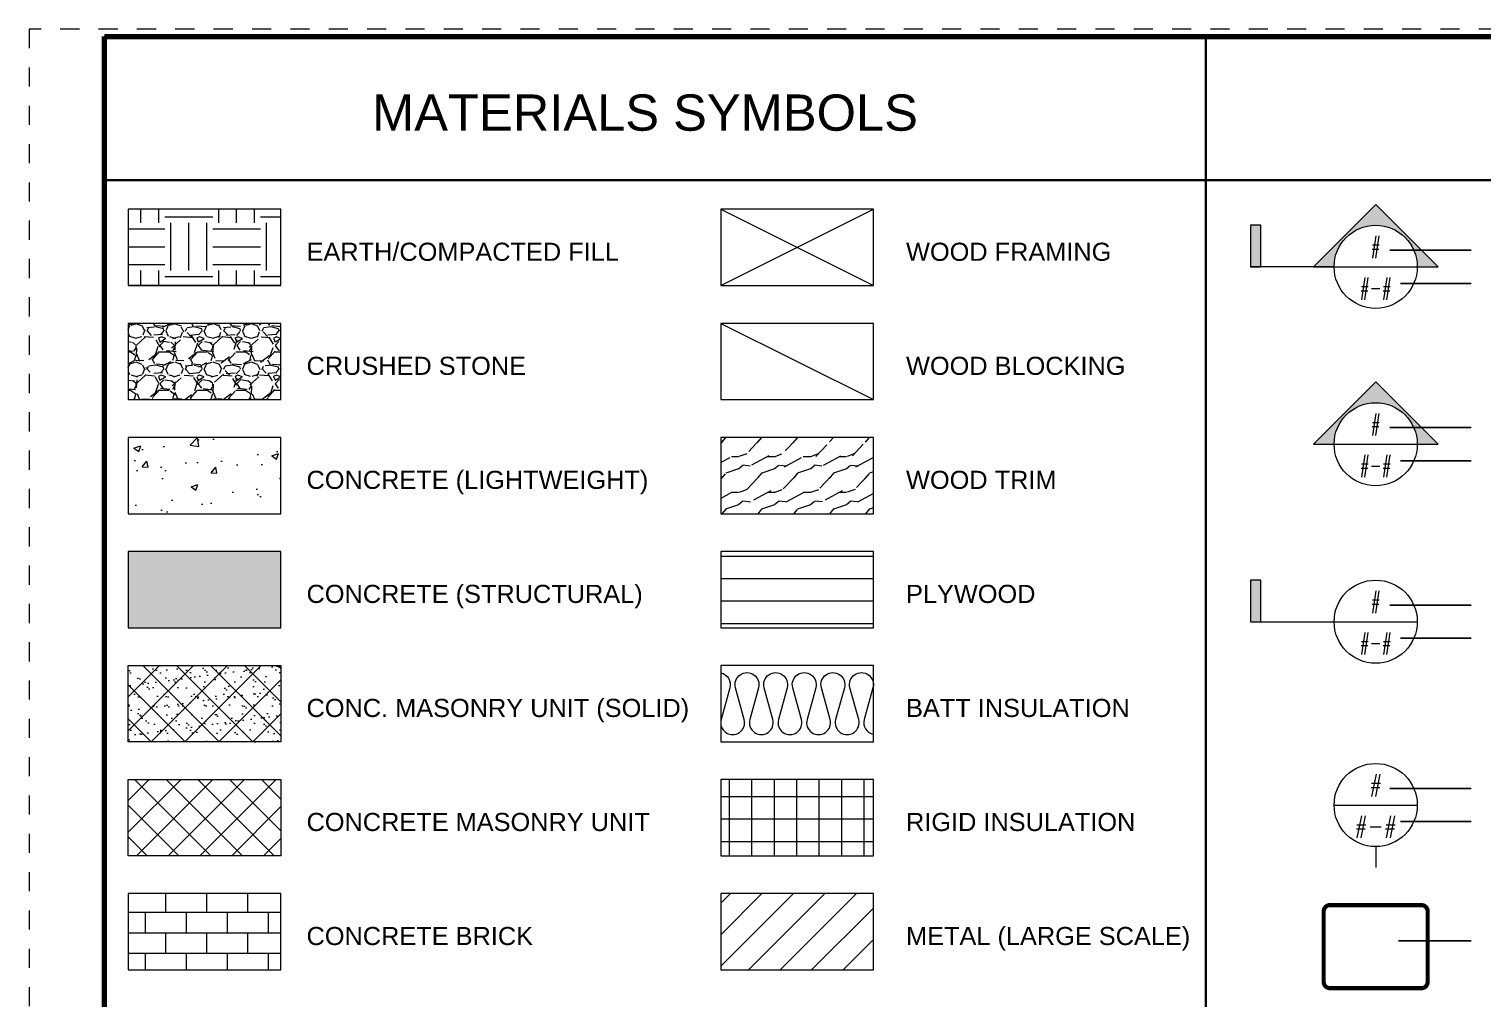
# Paper-space layout 'Symbols A3-1' of a CAD drawing. Header units: inches. Extents: x 0 to 16.1, y 0 to 10.3.
# Drawn here: x 0 to 7.58, y 5.21 to 10.28 of the extents above; entities that cross this region are included whole.
import ezdxf
from ezdxf.enums import TextEntityAlignment as Align

# ---------------------------------------------------------------- set-up
doc = ezdxf.new("R2010")
doc.units = ezdxf.units.IN
doc.linetypes.add('DASHDOT', pattern=[1, 0.5, -0.25, 0, -0.25])
doc.linetypes.add('HIDDEN', pattern=[0.375, 0.25, -0.125])
for name, color, linetype, lineweight in [('A-ANNO-SYMB', 152, 'Continuous', 5), ('A-CONC-LITE', 253, 'Continuous', 5), ('A-WALL-CONC', 153, 'Continuous', 5), ('C-ERTH', 253, 'Continuous', 5), ('C-STON', 253, 'Continuous', 5), ('G-ANNO-TEXT', 3, 'Continuous', 15), ('G-ANNO-TEXT-BOLD', 1, 'Continuous', 15), ('G-ANNO-TTLB', 7, 'Continuous', 50), ('G-PAPR-MEDM', 6, 'Continuous', 30), ('G-PAPR-THCK', 4, 'Continuous', 100)]:
    doc.layers.add(name, color=color, linetype=linetype, lineweight=lineweight)
doc.layers.add('A-ANNO-TXT', color=4, linetype='Continuous')
doc.layers.add('G-ANNO-REFR', color=253, linetype='DASHDOT', lineweight=5, plot=False)
doc.styles.add('LARGE', font='arial.ttf', dxfattribs={"height": 0.1875})
doc.styles.add('NOTES', font='arial.ttf', dxfattribs={"height": 2})
doc.styles.add('NOTES_ROMANS', font='romans.shx', dxfattribs={"width": 0.75})
doc.styles.add('Small text', font='arial.ttf', dxfattribs={"height": 2.4})
doc.styles.add('SUB-TITLE', font='swisscb.ttf')
doc.styles.add('SUB-TITLE-2', font='swissc.ttf')
doc.styles.add('TITLE', font='swisscb.ttf')

# ---------------------------------------------------------------- blocks, each defined once
blk = doc.blocks.new('*U172')
at = {"layer": 'G-ANNO-REFR'}
blk.add_lwpolyline([(0, 0), (408, 0), (408, 261), (0, 261)], close=True, dxfattribs=at)
at = {"layer": 'G-PAPR-THCK'}
blk.add_lwpolyline([(9.999999999999996, 260), (403, 260), (403, 1), (10, 1)], close=True, dxfattribs=at)
at = {"layer": 'G-ANNO-TEXT'}
for tag, p, height, style in [('GENERAL_NOTES_001', (349.4943634666564, 254.9772543133591), 1.421052631604294, 'NOTES'), ('GENERAL_NOTES_002', (349.7105263158022, 252.5836304172871), 1.421052631604294, 'NOTES'), ('GENERAL_NOTES_003', (349.7105263158022, 250.1900065212151), 1.421052631604294, 'NOTES'), ('GENERAL_NOTES_004', (349.7105263158022, 247.7963826251431), 1.421052631604294, 'NOTES'), ('GENERAL_NOTES_005', (349.7105263158022, 245.4027587290711), 1.421052631604294, 'NOTES'), ('GENERAL_NOTES_006', (349.7105263158022, 243.0091348329991), 1.421052631604294, 'NOTES'), ('GENERAL_NOTES_007', (349.7105263158022, 240.6407137803253), 1.421052631604294, 'NOTES'), ('GENERAL_NOTES_008', (349.6523659079603, 238.2470898842533), 1.421052631604294, 'NOTES'), ('GENERAL_NOTES_009', (349.7105263158022, 235.8534659881813), 1.421052631604294, 'NOTES'), ('GENERAL_NOTES_010', (349.7105263158022, 233.4598420921093), 1.421052631604294, 'NOTES'), ('GENERAL_NOTES_011', (349.7105263158022, 231.0662181960373), 1.421052631604294, 'NOTES'), ('GENERAL_NOTES_012', (349.7105263158022, 228.6725942999653), 1.421052631604294, 'NOTES'), ('GENERAL_NOTES_013', (349.7105263158022, 226.2789704038933), 1.421052631604294, 'NOTES'), ('GENERAL_NOTES_014', (349.7105263158022, 223.8853465078213), 1.421052631604294, 'NOTES'), ('GENERAL_NOTES_015', (349.7105263158022, 221.4917226117493), 1.421052631604294, 'NOTES'), ('GENERAL_NOTES_016', (349.7105263158022, 219.0980987156773), 1.421052631604294, 'NOTES'), ('GENERAL_NOTES_017', (349.6271630645621, 216.7044748196053), 1.421052631604294, 'NOTES'), ('GENERAL_NOTES_018', (349.7105263158022, 214.3108509235333), 1.421052631604294, 'NOTES'), ('GENERAL_NOTES_019', (349.685323472404, 211.918196367592), 1.421052631604294, 'NOTES'), ('GENERAL_NOTES_020', (349.7105263158022, 209.52457247152), 1.421052631604294, 'NOTES'), ('GENERAL_NOTES_021', (349.6281324046928, 207.130948575448), 1.421052631604294, 'NOTES'), ('GENERAL_NOTES_022', (349.7105263158022, 204.737324679376), 1.421052631604294, 'NOTES'), ('GENERAL_NOTES_023', (349.6358871257384, 202.343700783304), 1.421052631604294, 'NOTES'), ('GENERAL_NOTES_024', (349.7105263158022, 199.950076887232), 1.421052631604294, 'NOTES'), ('GENERAL_NOTES_025', (349.6165003231245, 197.55645299116), 1.421052631604294, 'NOTES'), ('GENERAL_NOTES_026', (349.7105263158022, 195.162829095088), 1.421052631604294, 'NOTES'), ('GENERAL_NOTES_027', (349.7105263158022, 192.769205199016), 1.421052631604294, 'NOTES'), ('GENERAL_NOTES_028', (349.7105263158022, 190.375581302944), 1.421052631604294, 'NOTES'), ('GENERAL_NOTES_029', (349.7105263158022, 187.981957406872), 1.421052631604294, 'NOTES'), ('GENERAL_NOTES_030', (349.6300710849542, 185.5883335108), 1.421052631604294, 'NOTES'), ('GENERAL_NOTES_031', (349.7105263158022, 183.194709614728), 1.421052631604294, 'NOTES'), ('GENERAL_NOTES_032', (349.7105263158022, 180.801085718656), 1.421052631604294, 'NOTES'), ('GENERAL_NOTES_033', (349.7105263158022, 178.407461822584), 1.421052631604294, 'NOTES'), ('GENERAL_NOTES_034', (349.6281324046928, 176.013837926512), 1.421052631604294, 'NOTES'), ('GENERAL_NOTES_035', (349.7105263158022, 173.62021403044), 1.421052631604294, 'NOTES'), ('CLIENTNAME', (349.6352289815561, 78.77610680186037), 2.131578947406441, 'SUB-TITLE-2'), ('CLIENTADDRESS1', (349.6352289815561, 75.88286630024643), 1.421052631604294, 'SUB-TITLE-2'), ('CLIENTADDRESS2', (349.6352289815561, 73.48030307395614), 1.421052631604294, 'SUB-TITLE-2'), ('CLIENTPHONE', (349.6352289815561, 71.11188202128233), 1.421052631604294, 'SUB-TITLE-2'), ('DRAWING_NO', (362.5000000002408, 41.08602742545494), 2.842105263208589, 'SUB-TITLE-2')]:
    blk.add_attdef(tag, p, '', height=height, dxfattribs=dict(at, style=style))
at = {"layer": 'G-ANNO-TEXT', "style": 'SUB-TITLE-2'}
for tag, p in [('REV_NO4', (351.2450759422111, 107.4984447387348)), ('REV_DATE4', (357.5068375806868, 107.4984447387348)), ('DRAWN_BY4', (365.6249042519838, 107.4984447387348)), ('CHECKED_BY4', (374.6900558497173, 107.4984447387348)), ('REV_NO3', (351.2450759422111, 104.6563394755263)), ('REV_DATE3', (357.5068375806868, 104.6563394755263)), ('DRAWN_BY3', (365.6249042519838, 104.6563394755263)), ('CHECKED_BY3', (374.6900558497173, 104.6563394755263)), ('REV_NO2', (351.2450759422111, 101.8142342123177)), ('REV_DATE2', (357.5068375806868, 101.8142342123177)), ('DRAWN_BY2', (365.6249042519838, 101.8142342123177)), ('CHECKED_BY2', (374.6900558497173, 101.8142342123177)), ('REV_NO1', (351.2450281765576, 98.9721289491091)), ('REV_DATE1', (357.5067898150334, 98.9721289491091)), ('DRAWN_BY1', (365.6248564863303, 98.9721289491091)), ('CHECKED_BY1', (374.6900080840639, 98.9721289491091)), ('REV_NO0', (351.2450759422111, 96.13002368590051)), ('REV_DATE0', (357.5068375806868, 96.13002368590051)), ('DRAWN_BY0', (365.6249042519838, 96.13002368590051)), ('CHECKED_BY0', (374.6900558497173, 96.13002368590051))]:
    blk.add_attdef(tag, text='', height=1.136842105283436, dxfattribs=at).set_placement(p, align=Align.MIDDLE)
for tag, p in [('REV_DESCRIPTION4', (380.3644141954691, 107.4984447387348)), ('REV_DESCRIPTION3', (380.3644141954691, 104.6563394755263)), ('REV_DESCRIPTION2', (380.3644141954691, 101.8142342123177)), ('REV_DESCRIPTION1', (380.3643664298156, 98.9721289491091)), ('REV_DESCRIPTION0', (380.3644141954691, 96.13002368590051))]:
    blk.add_attdef(tag, text='', height=1.136842105283436, dxfattribs=at).set_placement(p, align=Align.MIDDLE_LEFT)
for tag, p in [('PROJECT_NAME1', (362.5000000002408, 69.02209479165151)), ('PROJECT_NAME2', (362.5000000002408, 66.17998952844292)), ('PROJECT_CODE', (362.5000000002408, 62.81578924590875)), ('RELEASE', (362.5000000002408, 59.66745795392367)), ('STAGE', (362.5000000002408, 56.46557865253466)), ('DRAWING_TITLE', (362.5000000002408, 53.2676280294047))]:
    blk.add_attdef(tag, text='', height=1.705263157925153, dxfattribs=at).set_placement(p, align=Align.TOP_LEFT)
at = {"layer": 'G-ANNO-TEXT'}
for tag, height, style, p in [('CURRENT_REV', 2.842105263208589, 'TITLE', (396.6052631577807, 41.0860274254549)), ('DRAWN_BY', 1.705263157925153, 'SUB-TITLE-2', (355.3947368422193, 34.75086854940781)), ('CHECKED_BY', 1.705263157925153, 'SUB-TITLE-2', (368.8947368424601, 34.75086854940779)), ('SCALE', 1.705263157925153, 'SUB-TITLE-2', (383.1052631585031, 34.75086854940779)), ('ISSUE_DATE', 1.705263157925153, 'SUB-TITLE-2', (396.6052631582623, 34.75086854940779))]:
    blk.add_attdef(tag, text='', height=height, dxfattribs=dict(at, style=style)).set_placement(p, align=Align.CENTER)
at = {"layer": 'G-ANNO-TEXT', "style": 'SUB-TITLE'}
blk.add_attdef('FILE_NAME', text='', height=1.136842105283436, rotation=90, dxfattribs=at).set_placement((403.7102007347728, 8.764491621357497), align=Align.TOP_LEFT)
blk = doc.blocks.new('*U64')
blk.add_line((-10, 0), (9.999999999999943, 0))
blk.add_circle((0, 0), 10)
at = {"color": 7, "style": 'NOTES_ROMANS'}
for tag, p in [('DRAWINGNUMBER', (0, 5)), ('SHEETNUMBER', (0, -5))]:
    blk.add_attdef(tag, text='', height=3.5, dxfattribs=at).set_placement(p, align=Align.MIDDLE_CENTER)
blk = doc.blocks.new('*U65')
h = blk.add_hatch(color=256)
h.dxf.hatch_style = 1
h.paths.add_polyline_path([(0, 15), (-15, 0), (-10, 0, -1), (10, 0), (15, 0)])
for p, q in [((-15, 0), (0, 15)), ((15, 0), (0, 15)), ((-15, 0), (15, 0))]:
    blk.add_line(p, q)
blk.add_circle((0, 0), 10)
at = {"color": 7, "style": 'NOTES_ROMANS', "width": 0.75}
for tag, p in [('DRAWINGNUMBER', (0, 5)), ('SHEETNUMBER', (0, -5))]:
    blk.add_attdef(tag, text='', height=3.5, dxfattribs=at).set_placement(p, align=Align.MIDDLE_CENTER)
blk = doc.blocks.new('Building Section')
h = blk.add_hatch(color=256)
h.dxf.hatch_style = 1
h.paths.add_polyline_path([(0, 15), (-15, 0), (-10, 0, -1), (10, 0), (15, 0)])
h = blk.add_hatch(color=256)
h.dxf.hatch_style = 1
h.paths.add_polyline_path([(-30.10058571412162, 8.881784197001252e-16), (-27.60058571412162, 8.881784197001252e-16), (-27.60058571412162, 10), (-30.10058571412162, 10)])
for p, q in [((-15, 0), (0, 15)), ((15, 0), (0, 15)), ((-15, 0), (15, 0))]:
    blk.add_line(p, q)
blk.add_lwpolyline([(-30.10058571412162, 0), (-27.60058571412162, 0), (-27.60058571412162, 10), (-30.10058571412162, 10)], close=True)
blk.add_lwpolyline([(-10, 0), (-30.10058571412162, 0)])
blk.add_circle((0, 0), 10)
at = {"color": 7, "style": 'NOTES_ROMANS', "width": 0.75}
for tag, p in [('SECTIONNUMBER', (0, 5)), ('SHEETNUMBER', (0, -5))]:
    blk.add_attdef(tag, text='', height=3.5, dxfattribs=at).set_placement(p, align=Align.MIDDLE_CENTER)
blk = doc.blocks.new('Wall Section')
h = blk.add_hatch(color=256)
h.dxf.hatch_style = 1
h.paths.add_polyline_path([(-30.10058571412163, 0), (-27.60058571412162, 0), (-27.60058571412162, 10), (-30.10058571412162, 10)])
for p, q in [((-30.10058571412162, 0), (-10, 0)), ((-10, 0), (9.999999999999943, 0))]:
    blk.add_line(p, q)
blk.add_lwpolyline([(-30.10058571412162, 0), (-27.60058571412162, 0), (-27.60058571412162, 10), (-30.10058571412162, 10)], close=True)
blk.add_circle((0, 0), 10)
at = {"color": 7, "style": 'NOTES_ROMANS', "width": 0.75}
for tag, p in [('DRAWINGNUMBER', (0, 5)), ('SHEETNUMBER', (0, -5))]:
    blk.add_attdef(tag, text='', height=3.5, dxfattribs=at).set_placement(p, align=Align.MIDDLE_CENTER)

psp = doc.layouts.new('Symbols A3-1')

# ---------------------------------------------------------------- hatches: boundary and pattern name
at = {"layer": 'A-ANNO-SYMB'}
h = psp.add_hatch(dxfattribs=at)
h.set_pattern_fill('WOOD_2', color=256, scale=0.1873938117556319, angle=90, pattern_type=2)
h.set_pattern_definition([(198.4349, (-1.733790467355678, -10.94808371133218), (-0.3747877049512955, -0.1873935125294485), [0.07111089192834492, -0.5214802489288197]), (229.3987, (-1.8012522395877, -10.97057096874285), (-0.9369691377153839, -1.124362686542254), [0.03455373234343256, -1.693131947859136]), (226.8476, (-1.82373949699838, -10.80941229063301), (-2.623513895630833, -2.810906714878818), [0.08219729722561954, -4.027669812781104]), (199.9831, (-1.879957640525075, -10.86937831039481), (-1.499150617502923, -0.5621813329493485), [0.04386776696912267, -2.149520581487013]), (180, (-1.733790467355678, -10.88436981533527), (-0.1873938117556319, -0.1873938117556318), [0.03747876235112638, -0.1499150494045055]), (208.4429, (-1.771269229706805, -10.88436981533527), (2.43612025853636, 1.311755527738195), [0.1022971574745287, -5.012558467526166]), (174.2894, (-1.861218259349507, -10.93309220639173), (1.686544197767378, -0.1873940581159595), [0.0376657813752585, -1.845618789936184]), (219.8056, (-1.898697021700634, -10.92934433015662), (0.9369686954780443, 0.7495757028739274), [0.02927185036528846, -1.434320667899135])])
h.paths.add_polyline_path([(4.404827540941405, 7.746101050259742), (4.404827540941405, 8.144312900240475), (3.608403840979973, 8.144312900240475), (3.608403840979973, 7.746101050259742)])
h = psp.add_hatch(color=253, dxfattribs=at)
h.dxf.hatch_style = 1
h.paths.add_polyline_path([(1.313905622093551, 7.150889200278982), (1.313905622093551, 7.549101050259737), (0.5174819221321142, 7.549101050259737), (0.5174819221321142, 7.150889200278982)])
h = psp.add_hatch(dxfattribs=at)
h.set_pattern_fill('ANSI31', color=256, scale=0.9369690587781596, angle=135)
h.set_pattern_definition([(180, (-1.733790467355638, -10.74581789560149), (-2.377701994095713e-17, -0.1171211323472699), [])])
h.paths.add_polyline_path([(4.404827540941445, 7.150889200278987), (4.404827540941445, 7.549101050259742), (3.608403840980013, 7.549101050259742), (3.608403840980013, 7.150889200278987)])
h = psp.add_hatch(dxfattribs=at)
h.set_pattern_fill('ANSI37', color=256, scale=0.9369690587781596, angle=135)
h.set_pattern_definition([(180, (-1.733790467355678, -10.2438414820272), (-2.377701994095713e-17, -0.1171211323472699), []), (270, (-1.733790467355678, -10.2438414820272), (0.11712113234727, -2.377701994095712e-17), [])])
h.paths.add_polyline_path([(4.404827540941405, 5.960465500317503), (4.404827540941405, 6.358677350298255), (3.608403840979973, 6.358677350298255), (3.608403840979973, 5.960465500317503)])
h = psp.add_hatch(dxfattribs=at)
h.set_pattern_fill('STONE_HOLLAND_PARQUET_2', color=256, scale=0.02677054453651885, pattern_type=2)
h.set_pattern_definition([(0, (-0.5713305197752224, -7.612398996251438), (0, 0.1070821781460754), []), (90, (-0.5713305197752224, -7.612398996251438), (-0.1070821781460754, 0.1070821781460754), [0.1070821781460754, -0.1070821781460754])])
h.paths.add_polyline_path([(0.5174819221321142, 5.763465500317499), (0.5174819221321142, 5.365253650336746), (1.313905622093551, 5.365253650336746), (1.313905622093551, 5.763465500317499)])
h = psp.add_hatch(dxfattribs=at)
h.set_pattern_fill('ANSI31', color=256, scale=0.929888427606451)
h.set_pattern_definition([(44.99999999999997, (-2.025714597892284, -10.11262853766226), (-0.08219130161342718, 0.08219130161342718), [])])
h.paths.add_polyline_path([(4.404827540941405, 5.365253650336773), (4.404827540941405, 5.763465500317503), (3.608403840979973, 5.763465500317503), (3.608403840979973, 5.365253650336773)])
at = {"layer": 'A-CONC-LITE'}
h = psp.add_hatch(dxfattribs=at)
h.set_pattern_fill('AR-CONC', color=256, scale=0.00197)
h.set_pattern_definition([(49.99999999999999, (-1.043911099332583, -11.86233129317033), (0.3589037979221278, -0.03139999851163908), [0.0375285, -0.4128135]), (355, (-1.043911099332583, -11.86233129317033), (-0.0694295402071896, 0.3763819851208993), [0.0300228, -0.3302519508149]), (100.4514447, (-1.014002545542581, -11.86494795256533), (0.2894742567679959, 0.3449819712670243), [0.03189431733599999, -0.3508377818619998]), (46.18420000000002, (-1.043911099332583, -11.76225529317033), (0.5340257105574959, -0.08282338602747248), [0.05629274999999987, -0.619220249999999]), (96.63555760999989, (-0.999408996332582, -11.76915718817033), (0.4676861440814609, 0.4874294654575114), [0.0478414955858, -0.5262571480752]), (351.1841511700001, (-1.043911099332583, -11.76225529317033), (0.4676861441080047, 0.4874294654334994), [0.0450341351279, -0.4953756718823999]), (21, (-0.9938730993325834, -11.78727429317033), (0.298680350800191, -0.2014624404285626), [0.0375285, -0.4128135]), (326.0000000000001, (-0.9938730993325834, -11.78727429317033), (0.1217499958448647, 0.3628502932609689), [0.0300228, -0.3302508]), (71.45144499999999, (-0.9689830701105833, -11.80406282997333), (0.4204303459790708, 0.1613878547052333), [0.031894317336, -0.350837177072]), (37.50000000000001, (-1.043911099332583, -11.86233129317033), (0.006084548403665879, 0.1665734265801116), [0, -0.32624776, 0, -0.3352546, 0, -0.33150175]), (7.499999999999999, (-1.043911099332583, -11.86233129317033), (0.1316347351453023, 0.1973557323916954), [0, -0.19114516, 0, -0.31874206, 0, -0.12634595]), (327.5, (-1.155495839332581, -11.86233129317033), (0.2671134724787367, -0.01128562566556668), [0, -0.125095, 0, -0.3902964, 0, -0.5178933]), (317.5, (-1.205533839332581, -11.86233129317033), (0.2918144873304556, 0.05009018733566607), [0, -0.1626235, 0, -0.25919684, 0, -0.3677793])])
h.paths.add_polyline_path([(1.313905622093551, 7.746101050259742), (1.313905622093551, 8.144312900240475), (0.5174819221321142, 8.144312900240475), (0.5174819221321142, 7.746101050259742)])
h = psp.add_hatch(dxfattribs=at)
h.set_pattern_fill('AR-SAND', color=256, scale=0.00197)
h.set_pattern_definition([(37.50000000000001, (-1.043911099332583, -11.75437354501111), (-0.00315206165308857, 0.09641440775388044), [0, -0.07605776, 0, -0.0850646, 0, -0.08131175]), (7.499999999999999, (-1.043911099332583, -11.75437354501111), (0.08855608677818652, 0.1412145448119658), [0, -0.04103116, 0, -0.06855206, 0, -0.02626995]), (327.5, (-1.105457839332582, -11.75437354501111), (0.1558254969375672, 0.0002831253816735151), [0, -0.025019, 0, -0.09006839999999999, 0, -0.1175893]), (317.5, (-1.105457839332582, -11.75437354501111), (0.1504206211370425, 0.04391707668167161), [0, -0.0125095, 0, -0.05904483999999999, 0, -0.0675513])])
h.paths.add_polyline_path([(0.5174819221321142, 6.953889200278986), (0.5174819221321142, 6.555677350298255), (1.313905622093551, 6.555677350298255), (1.313905622093551, 6.953889200278986)])
at = {"layer": 'A-WALL-CONC'}
h = psp.add_hatch(dxfattribs=at)
h.set_pattern_fill('ANSI37', color=256, scale=0.0394)
h.set_pattern_definition([(45, (-1.043911099332583, -11.75437354501111), (-0.08845552279253115, 0.08845552279253116), []), (135, (-1.043911099332583, -11.75437354501111), (-0.08845552279253116, -0.08845552279253115), [])])
h.paths.add_polyline_path([(0.5174819221321142, 6.953889200278986), (0.5174819221321142, 6.555677350298255), (1.313905622093551, 6.555677350298255), (1.313905622093551, 6.953889200278986)])
h = psp.add_hatch(dxfattribs=at)
h.set_pattern_fill('ANSI37', color=256, scale=0.9369690587781596)
h.set_pattern_definition([(44.99999999999997, (-0.5713305197752224, -10.2438414820272), (-0.08281714690300167, 0.08281714690300165), []), (135, (-0.5713305197752224, -10.2438414820272), (-0.08281714690300168, -0.08281714690300163), [])])
h.paths.add_polyline_path([(1.313905622093551, 6.35867735029825), (1.313905622093551, 5.960465500317499), (0.5174819221321142, 5.960465500317499), (0.5174819221321142, 6.35867735029825)])
at = {"layer": 'C-ERTH'}
h = psp.add_hatch(dxfattribs=at)
h.set_pattern_fill('EARTH', color=256, scale=0.0394)
h.set_pattern_definition([(0, (-1.043911099332583, -11.97028904132955), (0.25019, 0.25019), [0.25019, -0.25019]), (0, (-1.043911099332583, -11.87646779132955), (0.25019, 0.25019), [0.25019, -0.25019]), (0, (-1.043911099332583, -11.78264654132955), (0.25019, 0.25019), [0.25019, -0.25019]), (90, (-1.012637349332581, -11.75137279132955), (-0.25019, 0.25019), [0.25019, -0.25019]), (90, (-0.9188160993325845, -11.75137279132955), (-0.25019, 0.25019), [0.25019, -0.25019]), (90, (-0.8249948493325836, -11.75137279132955), (-0.25019, 0.25019), [0.25019, -0.25019])])
h.paths.add_polyline_path([(1.313905622093551, 8.936524750221201), (1.313905622093551, 9.334736600201957), (0.5174819221321142, 9.334736600201957), (0.5174819221321142, 8.936524750221201)])
at = {"layer": 'C-STON'}
h = psp.add_hatch(dxfattribs=at)
h.set_pattern_fill('GRAVEL', color=256, scale=0.00788)
h.set_pattern_definition([(228.0127875, (-0.8998016593325826, -11.71615816724996), (-1.60121600012575, -1.801367999888245), [0.026927649472, -2.665842110797722]), (184.969741, (-0.9178153393325849, -11.73617336724996), (2.401823999049712, 0.2001520114021964), [0.04620869193599987, -4.574659052809682]), (132.5104471, (-0.9638502993325812, -11.74017640724996), (2.001520000845326, -2.201671999231381), [0.032582343776, -3.225656156175079]), (267.273689, (-1.041909579332583, -11.79021440724996), (0.2001520004191943, 4.00303999997897), [0.04207955617599989, -4.165875269148147]), (292.83365418, (-1.043911099332583, -11.83224632724996), (-1.000760000083796, 2.40182399996497), [0.04126233555999989, -4.0849768503331]), (357.2736889999999, (-1.027898939332584, -11.87027520724996), (-4.00303999997897, 0.2001520004191946), [0.04207955617599989, -4.165875269148147]), (37.69424047, (-0.9858670193325819, -11.87227672724996), (-2.601975999884628, -2.001520000149752), [0.05564806040799999, -5.509153486762663]), (72.25532837, (-0.9418335793325849, -11.83825088724996), (1.401064000376608, 4.403343999880134), [0.05253749817599999, -5.201214220230114]), (121.42956562, (-0.9258214193325819, -11.78821288724996), (-1.60121600022719, 2.60197599986021), [0.0422220644, -4.179989001058506]), (175.2363583, (-0.9478381393325827, -11.75218552724996), (2.201671999968442, -0.2001520003458734), [0.04820300646399989, -2.361946231659996]), (222.3974378, (-0.9958746193325827, -11.74818248724996), (-2.401823999923143, -2.201672000083843), [0.06233694009600001, -6.171361673959548]), (138.81407483, (-0.8437590993325811, -11.79221592724996), (-1.40106399991596, 1.200912000097647), [0.021276357752, -2.106368586958307]), (171.4692344, (-0.8597712593325841, -11.77820528724996), (2.601976000070105, -0.4003039995459026), [0.040478140024, -4.007345552966752]), (225, (-0.8998016593325826, -11.77220072724996), (-2.799538378894795e-17, -0.2001520000000188), [0.028305695992, -0.2547519769441264]), (203.19859051, (-0.9138122993325819, -11.74818248724996), (1.000760000027272, 0.4003039999298155), [0.01524317601599997, -1.509069042668843]), (291.80140949, (-0.9278229393325811, -11.75418704724996), (-0.2001520000418819, 0.6004559999860423), [0.021556970856, -1.056294535612]), (30.96375652999999, (-0.9198168593325842, -11.77420224724996), (0.600456000014687, 0.4003039999780246), [0.03501238920799994, -1.132064294449306]), (161.56505118, (-0.8897940593325818, -11.75618856724996), (0.4003040000104475, -0.2001519999790198), [0.025317426632, -0.6076187716060464]), (16.389540334, (-1.043911099332583, -11.75418704724996), (2.001520000000012, 0.6004560000000192), [0.0354669344, -3.511235541796073]), (70.34617594, (-1.009885259332582, -11.74417944724996), (-0.80060800007323, -2.201671999974028), [0.029754796472, -2.94571859544216]), (293.19859051, (-0.8897940593325818, -11.71615816724996), (-0.4003039999301251, 1.000760000027997), [0.03048615187999995, -1.493826066804843]), (343.6104596700001, (-0.8777849393325818, -11.74417944724996), (-2.001520000041944, 0.6004559998599612), [0.03546693439999994, -3.511235541796144]), (339.44395478, (-1.043911099332583, -11.87828128724996), (-1.000759999999989, 0.4003040000000166), [0.03420197375999993, -1.675897463872749]), (294.7751406, (-1.011886779332581, -11.89029040724996), (-1.000760001191214, 2.201671999458428), [0.028657363056, -2.837083158400736]), (66.80140949, (-0.8877925393325826, -11.91631016724996), (0.4003039999371411, 1.000760000025161), [0.03048615188, -1.493826066804847]), (17.35402464, (-0.8757834193325826, -11.88828888724996), (-2.60197599994823, -0.800608000168038), [0.033551679912, -3.32160722723976]), (69.44395478, (-0.9858670193325819, -11.91631016724996), (-0.4003040000069707, -1.000759999997213), [0.01710098688, -1.692998450752753]), (101.309932474, (-0.8998016593325826, -11.91631016724996), (-0.2001520000000315, 0.8006080000000291), [0.01020575048, -1.010373203204649]), (165.963756532, (-0.9018031793325819, -11.90630256724996), (0.6004559999999616, -0.2001519999999893), [0.04126233556, -0.7839855016186371]), (186.00900596, (-0.9418335793325849, -11.89629496724996), (2.001519999989391, 0.200152000104753), [0.03823903959999994, -3.785659551230949]), (303.69006753, (-0.9198168593325842, -11.79221592724996), (-0.2001520000278139, 0.4003039999861077), [0.028866321744, -0.692791977142784]), (353.15722659, (-0.9038046993325811, -11.81623416724996), (3.402584000020936, -0.4003039998218642), [0.050397072688, -4.989301514324442]), (60.9453959, (-0.8537666993325819, -11.82223872724996), (-0.8006080000220394, -1.401063999987412), [0.020606849312, -2.040084114667068]), (90, (-0.8437590993325811, -11.80422504724996), (-0.200152, 0.200152), [0.01200912, -0.18814288]), (120.25643716, (-0.9458366193325833, -11.89029040724996), (0.8006079999020645, -1.401064000055932), [0.027805916448, -2.75279453292816]), (48.01278749999999, (-0.9598472593325826, -11.86627216724996), (1.601216000132017, 1.801367999882604), [0.05385529894400001, -2.638914461325721]), (0, (-0.9238198993325827, -11.82624176724996), (0.200152, 0.200152), [0.05203952000000001, -0.14811248]), (325.3048465, (-0.8717803793325841, -11.82624176724996), (2.001520000758177, -1.401063998916861), [0.031646833328, -3.133034157862232]), (254.0546040999999, (-0.8457606193325848, -11.84425544724996), (-0.2001519999860175, -0.8006080000035259), [0.029142531504, -1.427986023055233]), (207.64597536, (-0.8537666993325819, -11.87227672724996), (-3.80288800013974, -2.001519999734503), [0.04744903387999988, -4.697462196527507]), (175.42607874, (-0.8957986193325841, -11.89429344724996), (-2.601975999999908, 0.2001519999999589), [0.05019792144799999, -4.969588700751712])])
h.paths.add_polyline_path([(1.313905622093551, 8.341312900240476), (1.313905622093551, 8.7395247502212), (0.5174819221321142, 8.7395247502212), (0.5174819221321142, 8.341312900240476)])

# ---------------------------------------------------------------- linework, layer by layer
at = {"layer": 'A-ANNO-SYMB'}
for p, q in [((3.608403840979973, 8.936524750221201), (4.404827540941405, 9.334736600201957)), ((3.608403840979973, 9.334736600201957), (4.404827540941405, 8.936524750221201)), ((3.608403840979973, 8.7395247502212), (4.404827540941405, 8.341312900240476)), ((7.025204141132825, 6.008776772784246), (7.025204141132825, 5.900356067411344))]:
    psp.add_line(p, q, dxfattribs=at)
at = {"layer": 'A-ANNO-SYMB', "linetype": 'Continuous'}
for p, q in [((1.313905622093551, 8.936524750221201), (0.5174819221321142, 8.936524750221201)), ((1.313905622093551, 8.7395247502212), (0.5174819221321142, 8.7395247502212)), ((0.5174819221321142, 8.7395247502212), (0.5174819221321142, 8.341312900240476)), ((1.313905622093551, 8.341312900240476), (1.313905622093551, 8.7395247502212)), ((0.5174819221321142, 8.341312900240476), (1.313905622093551, 8.341312900240476)), ((4.404827540941445, 6.953889200278986), (3.608403840980013, 6.953889200278986)), ((3.608403840980013, 6.953889200278986), (3.608403840980013, 6.555677350298255)), ((4.404827540941445, 6.555677350298255), (4.404827540941445, 6.953889200278986)), ((3.608403840980013, 6.555677350298255), (4.404827540941445, 6.555677350298255))]:
    psp.add_line(p, q, dxfattribs=at)
for points in [[(1.313905622093551, 8.936524750221201), (1.313905622093551, 9.334736600201957), (0.5174819221321142, 9.334736600201957), (0.5174819221321142, 8.936524750221201)], [(4.404827540941405, 9.334736600201957), (3.608403840979973, 9.334736600201957), (3.608403840979973, 8.936524750221201), (4.404827540941405, 8.936524750221201)], [(4.404827540941405, 8.341312900240476), (4.404827540941405, 8.7395247502212), (3.608403840979973, 8.7395247502212), (3.608403840979973, 8.341312900240476)], [(1.313905622093551, 7.746101050259742), (1.313905622093551, 8.144312900240475), (0.5174819221321142, 8.144312900240475), (0.5174819221321142, 7.746101050259742)], [(4.404827540941405, 7.746101050259742), (4.404827540941405, 8.144312900240475), (3.608403840979973, 8.144312900240475), (3.608403840979973, 7.746101050259742)], [(1.313905622093551, 7.150889200278987), (1.313905622093551, 7.549101050259742), (0.5174819221321142, 7.549101050259742), (0.5174819221321142, 7.150889200278987)], [(4.404827540941445, 7.150889200278987), (4.404827540941445, 7.549101050259742), (3.608403840980013, 7.549101050259742), (3.608403840980013, 7.150889200278987)], [(1.313905622093551, 6.953889200278986), (1.313905622093551, 6.555677350298255), (0.5174819221321142, 6.555677350298255), (0.5174819221321142, 6.953889200278986)], [(1.313905622093551, 6.358677350298255), (1.313905622093551, 5.960465500317503), (0.5174819221321142, 5.960465500317503), (0.5174819221321142, 6.358677350298255)], [(4.404827540941405, 5.960465500317503), (4.404827540941405, 6.358677350298255), (3.608403840979973, 6.358677350298255), (3.608403840979973, 5.960465500317503)], [(1.313905622093551, 5.365253650336753), (1.313905622093551, 5.763465500317503), (0.5174819221321142, 5.763465500317503), (0.5174819221321142, 5.365253650336753)], [(4.404827540941405, 5.365253650336773), (4.404827540941405, 5.763465500317503), (3.608403840979973, 5.763465500317503), (3.608403840979973, 5.365253650336773)]]:
    psp.add_lwpolyline(points, close=True, dxfattribs=at)
at = {"layer": 'A-ANNO-SYMB'}
psp.add_lwpolyline([(3.608403840979973, 6.915299727907279, -0.4333838659870005), (3.655986087859286, 6.837958249506572), (3.61059807534423, 6.671608301070649, 1.309401076758686), (3.730650809730635, 6.671608301070649), (3.685262797216623, 6.837958249502857, -1.309401076758539), (3.805315531603068, 6.837958249502857), (3.75992751908803, 6.671608301066936, 1.309401076758558), (3.879980253474471, 6.671608301066936), (3.834592240959419, 6.837958249502857, -1.309401076758687), (3.954644975345878, 6.837958249502846), (3.909256962830769, 6.671608301066936, 1.309401076716613), (4.029309697218262, 6.671608301063227), (3.983921684703161, 6.837958249499151, -1.309401076758687), (4.103974419089624, 6.837958249499133), (4.058586406574554, 6.671608301063227, 1.309401076758582), (4.17863914096101, 6.671608301063227), (4.133251128445957, 6.837958249499151, -1.309401076758559), (4.253303862832403, 6.837958249499151), (4.207915850317312, 6.671608301063227, 1.309401076716589), (4.327968584704751, 6.67160830105952), (4.282580572189704, 6.837958249495435, -1.309401076758473), (4.402633306576154, 6.837958249495435), (4.357245294061102, 6.67160830105952, 0.4333838659919551), (4.404827540941405, 6.59426682265857, 0.4333838659919551)], format="xyb", dxfattribs=at)
at = {"layer": 'A-ANNO-SYMB', "linetype": 'HIDDEN', "ltscale": 10, "const_width": 0.02168414107458033}
psp.add_lwpolyline([(6.786678589312441, 5.269673245919733), (7.263729692953214, 5.269673245919733, 0.414213562373095), (7.296255904565085, 5.302199457531604), (7.296255904565085, 5.670829855799471, 0.414213562373095), (7.263729692953214, 5.703356067411343), (6.786678589312441, 5.703356067411343, 0.414213562373095), (6.754152377700574, 5.670829855799471), (6.754152377700574, 5.302199457531604, 0.414213562373095)], format="xyb", close=True, dxfattribs=at)
at = {"layer": 'A-ANNO-TXT'}
for points in [[(7.523939548479227, 9.121538745746212), (7.099200049828311, 9.121538745746212)], [(7.523939548479227, 8.948065617149553), (7.153824294269393, 8.948065617149553)], [(7.523939548479227, 8.195381761367383), (7.099200049828311, 8.195381761367383)], [(7.523939548479227, 8.021908632770721), (7.153824294269393, 8.021908632770721)], [(7.523939548479227, 7.269224776988542), (7.099200049828311, 7.269224776988542)], [(7.523939548479227, 7.095751648391888), (7.153824294269393, 7.095751648391888)], [(7.523939548479227, 6.312354747828378), (7.099200049828311, 6.312354747828378)], [(7.523939548479227, 6.138881619231718), (7.153824294269393, 6.138881619231718)], [(7.523939548479227, 5.516426983926418), (7.14392720348584, 5.516426983926418)]]:
    psp.add_lwpolyline(points, dxfattribs=at)
at = {"layer": 'G-PAPR-MEDM'}
for p, q in [((6.138800304670841, 10.244), (6.138800304670842, 0.0394)), ((0.3939999999999999, 9.487283571020937), (13.7506, 9.487283571020937))]:
    psp.add_line(p, q, dxfattribs=at)

# ---------------------------------------------------------------- block references
at = {"layer": 'A-ANNO-SYMB', "xscale": 0.02168414107458033, "yscale": 0.02168414107458033, "zscale": 0.02168414107458033}
for name, p, values in [('Building Section', (7.025204141132825, 9.034802181447885), {'SHEETNUMBER': '#-#', 'SECTIONNUMBER': '#'}), ('*U65', (7.025204141132825, 8.108645197069052), {'DRAWINGNUMBER': '#', 'SHEETNUMBER': '#-#'}), ('Wall Section', (7.025204141132825, 7.182488212690211), {'SHEETNUMBER': '#-#', 'DRAWINGNUMBER': '#'}), ('*U64', (7.025204141132825, 6.225618183530048), {'DRAWINGNUMBER': '#', 'SHEETNUMBER': '#-#'})]:
    psp.add_blockref(name, p, dxfattribs=at).add_auto_attribs(values)
at = {"layer": 'G-ANNO-TTLB', "xscale": 0.03937007874015748, "yscale": 0.03937007874015748, "zscale": 0.03937007874015748}
psp.add_blockref('*U172', (0, 0), dxfattribs=at)

# ---------------------------------------------------------------- texts
at = {"layer": 'G-ANNO-TEXT', "style": 'Small text'}
for s, p in [('EARTH/COMPACTED FILL', (1.447553461673047, 9.065936426330294)), ('WOOD FRAMING', (4.575074562651163, 9.065936426330293)), ('CRUSHED STONE', (1.447553461673047, 8.470724566330293)), ('WOOD BLOCKING', (4.575074562651163, 8.470724566330293)), ('CONCRETE (LIGHTWEIGHT)', (1.447553461673047, 7.875512706330294)), ('WOOD TRIM', (4.575074562651163, 7.875512706330293)), ('CONCRETE (STRUCTURAL)', (1.447553461673047, 7.280300846330293)), ('PLYWOOD', (4.575074562651163, 7.280300846330293)), ('CONC. MASONRY UNIT (SOLID)', (1.447553461673047, 6.685088986330293)), ('BATT INSULATION', (4.575074562651163, 6.685088986330292)), ('CONCRETE MASONRY UNIT', (1.447553461673047, 6.089877126330293)), ('RIGID INSULATION', (4.575074562651163, 6.089877126330292)), ('CONCRETE BRICK', (1.447553461673047, 5.494665266330293)), ('METAL (LARGE SCALE)', (4.575074562651163, 5.494665266330292))]:
    psp.add_text(s, height=0.09455999999999999, dxfattribs=at).set_placement(p)
at = {"layer": 'G-ANNO-TEXT-BOLD', "style": 'LARGE'}
psp.add_text('MATERIALS SYMBOLS', height=0.18912, dxfattribs=at).set_placement((3.213208689695581, 9.839653254403817), align=Align.MIDDLE_CENTER)

doc.saveas('drawing.dxf')
